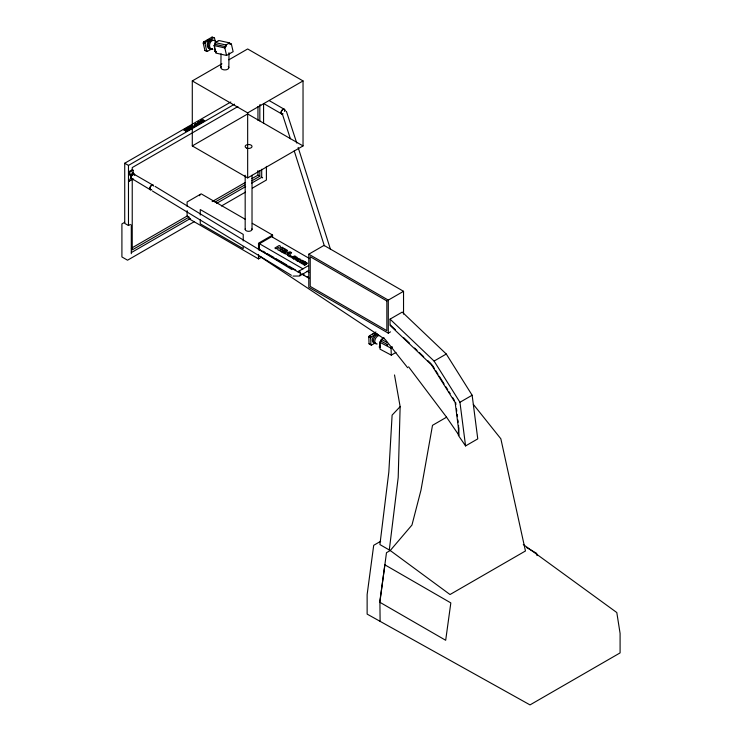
<?xml version="1.0" encoding="UTF-8"?>
<svg xmlns="http://www.w3.org/2000/svg" width="742" height="742" viewBox="0 0 742 742"><rect width="100%" height="100%" fill="white"/><g stroke="black" fill="none" stroke-linecap="round" stroke-linejoin="round"><path stroke-width="1.11" d="M220.866 67.559L221.033 53.795M228.833 67.624L229.009 52.71M285.568 252.011L285.271 251.362L287.349 250.759A1.512 0.872 0 0 0 287.191 250.24L284.223 248.403L279.864 250.944L282.823 252.586M394.512 374.951L400.142 406.644L398.204 477.486L389.29 549.989M201.036 120.658L202.214 119.907M292.218 256.732L292.144 258.012L293.878 258.949A2.031 1.178 0 0 0 295.307 258.967L295.77 258.828L293.869 258.114M296.883 257.196L296.744 258.216L295.483 257.196M190.1 127.327L190.935 127.596M214.93 44.307L215.199 42.591L218.807 40.504L229.566 42.897A2.476 1.79 -77.5 0 0 231.402 44.149L233.136 51.671L226.57 55.455L215.811 53.072L214.076 45.55L214.93 44.307L225.689 46.7L225.967 44.974L229.566 42.897L230.28 43.973L231.402 44.149L229.25 43.676M149.791 188.551L149.884 187.967A2.597 1.308 -59.8 0 1 151.683 185.305L152.129 185.073A2.597 1.308 -59.8 0 1 153.279 185.741M198.67 122.569L198.875 123.302M195.025 124.702L195.239 123.951M202.223 120.584L203.419 121.53L202.687 121.957L201.62 121.289M131.937 174.787L132.503 173.804L133.421 174.287M308.811 270.57L299.972 275.681C300.529 276.989 301.178 269.392 298.303 271.757M298.256 272.11L298.748 271.22L308.579 265.543M307.207 263.327L304.563 265.209L303.367 264.486L305.157 263.447M285.559 250.49L284.687 249.692L283.861 250.193L285.42 250.583M300.399 275.171L300.241 272.481L298.766 271.22M306.381 262.557L305.147 261.945M380.229 345.893A4.591 2.755 -62 0 1 379.895 345.123L379.895 343.11L381.342 339.409L384.041 337.851M285.568 251.983L284.733 252.697A1.642 0.946 0 0 1 283.472 252.799L282.164 252.252M291.894 257.251L294.342 256.046L296.986 257.418M212.175 48.62L207.463 51.337L204.922 50.521L203.197 43.045L203.66 41.942L212.054 37.1L214.466 37.87L215.217 41.107M207.463 51.337L206.721 50.92L204.987 43.444L205.46 42.34L213.844 37.499M296.077 259.283L296.457 260.572M380.284 346.885C379.273 348.972 378.661 345.633 380.256 346.199M295.483 257.224L294.194 257.01L293.628 258.03M215.384 43.166L214.494 45.336L214.8 48.694A4.591 3.311 -77.5 0 0 215.328 49.538M197.168 124.591L198.049 124.025A1.243 0.723 0 0 1 198.021 124.591M299.443 259.542C296.54 258.299 297.894 262.121 299.443 259.514M375.276 342.925L371.51 345.104L369.034 343.75L368.802 336.84L369.414 335.792L375.944 332.026M371.51 345.104L370.917 344.742L370.675 337.833L371.288 336.785L376.88 333.557M189.637 128.153L189.219 128.449L189.757 128.756L190.406 128.245L189.637 128.208M197.975 122.347L197.465 123.024A1.382 0.798 0 0 0 197.734 123.515M300.389 275.189L299.935 275.69M225.689 46.7L224.835 47.942L226.57 55.455M395.978 352.431L391.284 355.14L380.034 349.167L379.802 342.22L381.397 339.947M191.371 127.782A1.002 0.575 0 0 1 191.473 128.227L189.507 129.562L186.845 128.032L189.507 129.562M216.107 51.56L215.143 51.606L215.495 50.335M392.036 346.996L391.053 348.193L391.284 355.14M287.265 250.926L286.514 251.417M287.646 253.523L288.601 254.07C292.654 250.852 283.824 255.192 289.686 252.864M400.142 406.644L392.11 415.121L388.827 472.07L379.913 544.572L390.236 550.527L450.023 594.528L525.457 550.981L500.85 438.791L473.35 404.381M296.206 260.349A2.245 1.298 0 0 1 295.965 259.579L297.013 258.606A2.18 1.252 0 0 1 298.312 258.383L300.77 259.45A2.124 1.224 0 0 1 300.751 260.461L299.87 261.063A2.17 1.252 0 0 1 298.581 261.295L297.663 261.147M199.756 123.673L200.386 123.191A1.345 0.779 0 0 0 200.275 122.402A1.345 0.779 0 0 1 200.386 123.246M131 174.722L133.421 174.185M215.644 51.643L214.716 51.142L215.625 50.243M196.5 123.942L197.251 123.524L195.971 124.48M380.284 347.599L379.524 347.358L380.238 346.273M297.514 259.746L298.247 259.32M305.157 263.475C305.76 262.028 302.736 263.605 302.513 264.022L301.308 263.299L303.042 262.297M303.042 262.316L303.311 261.843L302.411 261.74M200.219 123.348L199.515 123.766A1.382 0.798 0 0 1 198.698 123.849L197.697 123.432M282.479 109.816L282.99 109.491A2.68 1.53 -54 0 1 284.817 110.066L284.863 110.567A2.68 1.53 -54 0 1 284.77 111.161M228.879 59.805L247.661 48.963L303.033 80.924L303.033 145.924L247.661 177.895L192.289 145.924L192.289 80.924L221.951 63.803M130.36 224.446L128.477 225.531L124.73 223.37L124.73 163.24L230.808 101.997M185.732 129.998L187.188 130.842L186.418 131.343L183.756 129.813L184.526 129.312C190.74 130.221 183.283 129.154 186.298 128.292L188.96 129.878L185.732 130.054L188.18 130.323M186.845 128.032L188.385 127.086M191.362 125.37L190.462 125.945L192.122 128.051L192.651 127.188L195.016 126.381L191.362 125.426M188.756 127.568L188.218 127.865L189.275 127.754M189.071 127.893L188.218 127.81M195.276 125.379L194.487 125.778L195.229 126.261L196.018 125.75L195.276 125.324L194.487 125.834L195.229 126.261M192.651 127.244L194.154 126.882M201.008 121.512L202.158 122.198L201.416 122.68L199.496 121.577L200.461 121.28M202.325 120.556L203.948 121.224L204.681 120.798L203.475 120.046M124.73 163.24L128.477 165.41L234.555 104.168M237.894 106.57L132.234 167.571L132.234 169.742L128.477 171.912L129.396 172.441L133.152 170.27L133.152 172.441L131.9 173.155L133.068 174.472M129.396 172.441L129.396 174.602L130.648 173.878L132.011 175.752M128.477 180.575L129.396 181.104L133.152 178.933M192.289 80.924L247.661 112.895L303.033 80.924M192.289 145.924L247.661 113.962L303.033 145.924M124.73 222.285L121.911 223.908L121.911 256.945L127.541 260.201L194.469 221.561M131.353 248.245L187.114 216.052L188.997 217.137L188.997 218.76L258.513 258.902L261.323 257.27M212.147 201.611L245.008 182.634M251.974 178.609L257.947 175.158L259.83 176.244L259.83 170.475M188.997 217.137L132.234 249.906L132.234 179.564M215.013 202.112L244.888 184.869M251.863 180.844L259.83 176.244M131.362 252.577L190.518 218.426M216.581 203.373L245.658 186.585M251.677 183.116L261.703 177.329L262.64 177.867M221.441 205.988L245.417 192.15M252.41 188.106L266.397 180.037L266.397 166.366M272.583 237.31L272.583 235.066L258.513 243.19L258.513 249.924M298.414 272.175L259.45 249.683L259.45 243.728L271.646 236.689L309.303 258.429M259.45 249.683L259.913 249.414M276.098 248.765L278.482 247.364L277.712 249.702L278.973 250.425L283.333 247.893L282.071 247.16L279.66 248.579L280.439 246.223L279.196 245.5L274.837 248.041L276.098 248.746M284.084 251.417L283.027 250.648L282.145 251.158L283.908 251.649M390.515 331.86L388.289 333.149L308.783 287.247L308.783 254.2L324.022 245.398L403.537 291.309L403.537 314.098M304.563 265.209L306.548 264.041M308.783 254.2L388.289 300.111L403.537 291.309M390.051 319.134L402.247 312.094L446.285 354.027L472.144 395.236L477.765 438.884L465.568 445.923L458.426 435.48L458.426 427.986L455.152 402.563L431.482 364.841L390.051 325.386L390.051 319.134L434.089 361.066L459.947 402.275L465.568 445.923M434.089 361.066L446.285 354.027M431.482 364.841L431.955 364.572M459.947 402.275L472.144 395.236M458.426 435.48L458.89 435.211L446.573 417.199L432.503 425.324L420.974 490.174L411.968 525.03L390.236 550.527L386.48 552.697L379.913 601.985L380.108 621.379M458.426 427.986L458.612 425.509M380.665 541.298L373.699 545.314L367.132 594.602L367.132 614.107L530.02 704.9L620.089 652.904L620.089 633.399L616.806 612.549L523.286 544.498M195.758 123.636L195.239 124.007A1.308 0.761 0 0 0 194.97 124.433M195.526 123.812L197.251 123.58M197.595 124.888L197.029 125.203A1.271 0.733 0 0 1 196.222 125.296L195.415 124.99M202.056 120.046L203.475 120.102M197.975 122.402L198.568 122.096M302.411 261.722L300.454 262.835L299.249 262.112L302.411 260.294L303.97 261.277M201.138 121.196L202.158 122.198M195.971 124.424L197.214 124.341M199.32 123.33L199.106 122.597M188.579 127.049L188.774 126.919A0.927 0.538 0 0 1 189.358 126.919M198.272 122.254L198.568 122.152A1.298 0.751 0 0 1 199.663 122.161M195.981 123.599L196.621 123.487M201.249 120.547L200.461 121.336M299.341 276.033L292.951 276.08M131.557 178.451L150.218 189.692M132.308 178.943L131.863 178.989A2.653 1.53 -60 0 1 131.863 175.233L133.736 174.147A2.653 1.53 -60 0 1 134.423 174.546M199.32 123.274L198.624 123.135M198.67 122.625L199.348 122.764M305.101 262.38L305.63 262.38M298.117 261.24L298.581 261.267M294.602 256.936L295.297 257.084M132.549 179.026L131.612 178.766M195.962 125.203L196.222 125.24A1.271 0.733 0 0 0 197.029 125.148M198.698 123.793L197.891 123.562M215.199 42.591L225.967 44.974A2.829 2.041 -77.5 0 1 224.835 47.942L214.076 45.55M203.66 41.942L205.46 42.34M203.197 43.045L204.987 43.444M204.922 50.521L206.721 50.92M303.97 261.249L305.147 261.963M189.535 126.891L190.073 127.299M191.594 126.029L192.837 126.409L192.252 126.808L191.594 126.029L192.252 126.752M293.387 258.772L293.878 258.921M216.302 52.079L215.866 51.597M295.047 256.148L295.557 256.324M199.663 122.105L200.284 122.467M297.663 261.165L296.457 260.553M306.381 262.538L307.095 263.03M195.693 125.185L194.979 124.517M381.342 339.409L387.472 342.674M380.785 341.023L387.945 344.826M369.414 335.792L371.288 336.785M379.802 342.22L391.053 348.193A2.829 1.697 -62 0 0 392.073 346.941M368.802 336.84L370.675 337.833M369.034 343.75L370.917 344.742M291.356 275.291L152.36 190.954M269.448 100.736L284.381 109.352M263.8 103.602L281.57 113.86M260.739 105.271L259.83 104.743L259.83 120.89M202.427 120.9L203.419 121.475M185.732 130.054L187.188 130.898M245.305 219.317L201.193 193.847L187.114 201.972L187.114 206.304M252.308 223.361L272.583 235.066M283.027 250.666L283.704 251.065M287.646 253.495L288.601 254.07M132.234 169.742L133.152 170.27M259.45 243.728L303.051 268.91M307.012 271.192L308.922 272.295M133.152 172.441L134.627 174.899M134.126 174.268L152.88 185.101M134.738 174.936L132.939 174.398A2.653 1.53 60 0 0 132.642 174.676M262.909 251.139L264.894 252.289M266.888 253.439L273.863 257.465M275.857 258.615L286.811 264.94M288.805 266.09L295.78 270.116M302.745 274.141L304.739 275.291M306.734 276.441L308.728 277.591M129.396 174.602C133.087 177.217 129.071 179.193 129.396 181.104M301.41 273.909L309.405 278.519M133.486 179.712L131.761 178.293M526.672 547.587L536.661 553.356L537.032 555.6M212.054 37.1L212.676 37.471M155.041 186.372L291.996 269.587M259.913 256.463L385.256 339.521L407.655 367.726M191.204 127.652L191.371 127.837A1.002 0.575 0 0 1 191.473 128.283M390.533 325.135L395.505 329.865M403.787 337.749L409.584 343.277M414.555 348.007L417.041 350.372M419.527 352.738L423.663 356.689M427.809 360.631L431.121 363.784M133.801 174.546L132.391 173.897M132.549 175.27L131.686 175.121A2.653 1.53 60 0 0 131.39 175.39M131.408 178.479L132.169 178.85M408.582 366.826L446.573 417.199M432.558 365.546L434.376 368.44M435.591 370.379L438.021 374.246M439.236 376.185L444.087 383.92M445.914 386.823L447.732 389.717M448.947 391.655L450.162 393.594M452.583 397.462L454.41 400.355M286.412 111.356L296.763 143.085M282.637 114.899L290.391 138.773M298.163 147.5L330.394 249.099M294.24 150.914L324.328 245.769M455.616 402.294L455.903 404.501M456.478 408.925L456.757 411.133M457.183 414.453L457.471 416.661M457.897 419.981L458.185 422.189M458.89 427.717L458.89 435.211M388.289 300.111L388.289 333.149M263.577 103.732L263.577 123.33M261.703 169.287L261.703 177.329M258.513 254.413L258.513 258.902M257.947 106.551L257.947 120.269M257.947 170.586L257.947 175.158M252.02 175.242L252.02 229.343M247.661 112.895L247.661 177.895M245.175 175.242L245.175 229.343M243.228 240.955L243.228 234.37L200.257 209.559L200.257 215.05M243.228 246.455L243.228 248.653L200.257 223.834L200.257 219.446M199.784 194.664L199.784 195.74M187.114 210.635L187.114 216.052M186.418 131.343L183.756 129.813M131.297 224.993L131.297 253.699M128.477 165.41L128.477 225.531M382.186 339.14A4.591 2.755 -62 0 1 383.864 338.241M374.71 342.665A4.591 2.755 -62 0 1 372.716 338.018A4.591 2.755 -62 0 1 377.826 334.484M377.168 343.973A4.591 2.755 -62 0 1 374.988 339.882A4.591 2.755 -62 0 1 379.616 335.532M372.809 334.16A4.591 2.755 -62 0 1 375.276 333.232M375.879 343.286A4.591 2.755 -62 0 1 373.699 339.196A4.591 2.755 -62 0 1 378.327 334.846M387.213 345.522A3.979 2.829 15.7 0 1 387.101 344.752M216.089 42.331A4.591 3.311 -77.5 0 1 217.796 41.431M211.414 48.545A4.591 3.311 -77.5 0 1 207.222 44.334A4.591 3.311 -77.5 0 1 212.305 40.161M212.889 49.371A4.591 3.311 -77.5 0 1 209.819 43.676A4.591 3.311 -77.5 0 1 215.356 41.274M207.129 40.337A4.591 3.311 -77.5 0 1 208.827 39.447M212.537 48.796A4.591 3.311 -77.5 0 1 208.344 44.585A4.591 3.311 -77.5 0 1 213.427 40.402M228.295 66.455A3.979 2.328 0.7 0 1 224.854 69.924A3.979 2.328 0.7 0 1 221.404 66.4M151.025 189.609A2.597 1.308 -59.8 0 1 149.856 188.44M283.054 113.823A2.653 1.53 -60 0 1 281.181 112.543A2.653 1.53 -60 0 1 283.379 109.334A2.653 1.53 -60 0 1 284.863 111.17M282.285 113.823A2.68 1.53 -54 0 1 280.968 113.062L280.921 112.552A2.68 1.53 -54 0 1 282.535 109.723M151.702 189.655A2.653 1.53 -60 0 1 149.838 188.756A2.653 1.53 -60 0 1 151.377 185.537A2.653 1.53 -60 0 1 153.52 185.88M251.909 228.833A3.422 1.976 0 0 1 248.598 231.319A3.422 1.976 0 0 1 245.287 228.833M384.866 564.82L379.718 602.198L445.682 640.281L450.83 602.903L384.866 564.82M291.56 252.642L288.833 256.12L287.432 255.285L287.933 254.747L284.121 253.402L290.103 251.798L291.56 252.67M290.391 255.6L289.176 256.324L290.465 257.066L291.671 256.342L290.391 255.619M386.851 300.937L310.221 256.695L310.221 286.412L386.851 330.663L386.851 300.937M246.882 148.187A3.422 1.976 0 0 0 252.02 146.471A3.422 1.976 0 0 0 246.882 144.755A3.422 1.976 0 0 0 246.882 148.187"/></g></svg>
